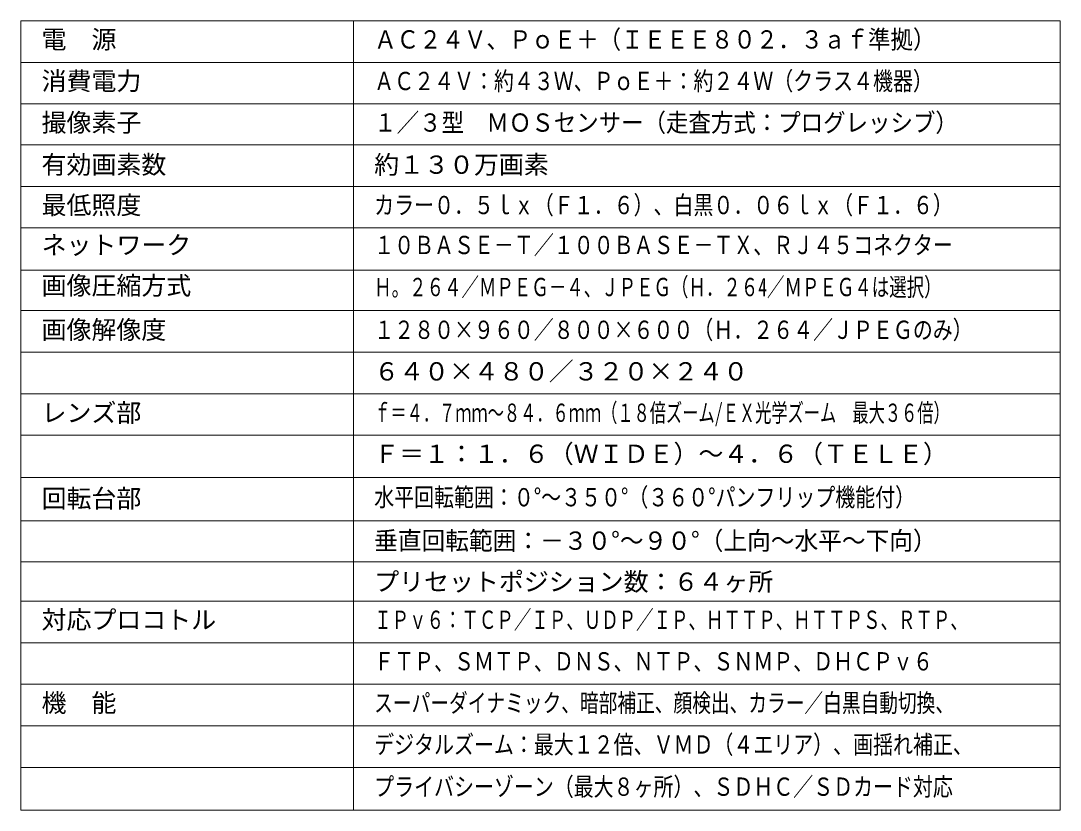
# Model space of a CAD drawing. Units: millimetres, scale not verified. Extents: x -62 to 63, y -117 to 117.
# Drawn here: x -62.5 to 62.5, y -116.7 to -21.7 of the extents above; entities that cross this region are included whole.
import ezdxf
from ezdxf.enums import TextEntityAlignment as Align

# ---------------------------------------------------------------- set-up
doc = ezdxf.new("R2010")
doc.units = ezdxf.units.MM
doc.header["$LTSCALE"] = 0.125
doc.layers.add('0-1_WAKU', color=1, linetype='Continuous', lineweight=18)
doc.layers.add('0-2_MOJI1', color=7, linetype='Continuous')
doc.styles.add('ＭＳ ゴシック', font='')
doc.styles.get('ＭＳ ゴシック').set_extended_font_data('MS Gothic')

msp = doc.modelspace()

# ---------------------------------------------------------------- linework, layer by layer
at = {"layer": '0-1_WAKU', "color": 4}
for p, q in [((-62.4994, -21.7458), (62.5006, -21.7458)), ((-62.4994, -21.7458), (-62.4994, -116.6858)), ((-22.4994, -21.7458), (-22.4994, -116.6858)), ((62.5006, -21.7458), (62.5006, -116.6858)), ((62.5006, -116.6858), (-62.4994, -116.6858))]:
    msp.add_line(p, q, dxfattribs=at)
at = {"layer": '0-1_WAKU'}
for p, q in [((-62.4994, -26.7458), (62.5006, -26.7458)), ((-62.4994, -31.7458), (62.5006, -31.7458)), ((-62.4994, -36.6743), (62.5006, -36.6743)), ((-62.4994, -41.6642), (62.5006, -41.6642)), ((-62.4994, -46.6642), (62.5006, -46.6642)), ((-62.4994, -51.7259), (62.5006, -51.7259)), ((-62.4994, -56.5927), (62.5006, -56.5927)), ((-62.4994, -61.5927), (62.5006, -61.5927)), ((-62.4994, -66.5927), (62.5006, -66.5927)), ((-62.4994, -71.5927), (62.5006, -71.5927)), ((-62.4994, -76.6715), (62.5006, -76.6715)), ((-62.4994, -81.8954), (62.5006, -81.8954)), ((-62.4994, -86.8291), (62.5006, -86.8291)), ((-62.4994, -91.5389), (62.5006, -91.5389)), ((-62.4994, -96.5389), (62.5006, -96.5389)), ((-62.4994, -101.5389), (62.5006, -101.5389)), ((-62.4994, -106.5389), (62.5006, -106.5389)), ((-62.4994, -111.5428), (62.5006, -111.5428))]:
    msp.add_line(p, q, dxfattribs=at)

# ---------------------------------------------------------------- texts
at = {"layer": '0-2_MOJI1', "style": 'ＭＳ ゴシック'}
for s, p in [('電\u3000源', (-59.9994, -25.7458)), ('消費電力', (-59.9994, -30.7458)), ('撮像素子', (-59.9994, -35.7458)), ('有効画素数', (-59.9994, -40.8075)), ('約１３０万画素', (-19.9994, -40.8075)), ('最低照度', (-59.9994, -45.6642)), ('ネットワーク', (-59.9994, -50.4692)), ('画像圧縮方式', (-59.9994, -55.3457)), ('画像解像度', (-59.9994, -60.6642)), ('６４０×４８０／３２０×２４０', (-19.9994, -65.6642)), ('レンズ部', (-59.9994, -70.6447)), ('Ｆ＝１：１．６（ＷＩＤＥ）～４．６（ＴＥＬＥ）', (-19.9994, -75.5732)), ('回転台部', (-59.9994, -80.9474)), ('プリセットポジション数：６４ヶ所', (-19.9994, -90.9599)), ('対応プロコトル', (-59.9994, -95.5389)), ('機\u3000能', (-59.9994, -105.5389))]:
    msp.add_text(s, height=2.199, dxfattribs=at).set_placement(p, align=Align.BOTTOM_LEFT)
for s, width, p in [('ＡＣ２４Ｖ、ＰｏＥ＋（ＩＥＥＥ８０２．３ａｆ準拠）', 0.9, (-19.9994, -25.7458)), ('ＡＣ２４Ｖ：約４３Ｗ、ＰｏＥ＋：約２４Ｗ（クラス４機器）', 0.8, (-19.9994, -30.7458)), ('１／３型\u3000ＭＯＳセンサー（走査方式：プログレッシブ）', 0.9, (-19.9994, -35.7458)), ('カラー０．５ｌｘ（Ｆ１．６）、白黒０．０６ｌｘ（Ｆ１．６）', 0.8, (-19.9994, -45.6642)), ('１０ＢＡＳＥ－Ｔ／１００ＢＡＳＥ－ＴＸ、ＲＪ４５コネクター', 0.8, (-19.9994, -50.4692)), ('Ｈ。２６４／ＭＰＥＧ－４、ＪＰＥＧ（Ｈ．２６4／ＭＰＥＧ４は選択）', 0.7, (-19.9994, -55.5241)), ('１２８０×９６０／８００×６００（Ｈ．２６４／ＪＰＥＧのみ）', 0.8, (-19.9994, -60.6642)), ('ｆ＝４．７ｍｍ～８４．６ｍｍ（１８倍ズーム/ＥＸ光学ズーム\u3000最大３６倍）', 0.65, (-19.9994, -70.6447)), ('水平回転範囲：０°～３５０°（３６０°パンフリップ機能付）', 0.8, (-19.9994, -80.8023)), ('垂直回転範囲：－３０°～９０°（上向～水平～下向）', 0.95, (-19.9994, -86.0262)), ('ＩＰｖ６：ＴＣＰ／ＩＰ、ＵＤＰ／ＩＰ、ＨＴＴＰ、ＨＴＴＰＳ、ＲＴＰ、', 0.7, (-19.9994, -95.5389)), ('ＦＴＰ、ＳＭＴＰ、ＤＮＳ、ＮＴＰ、ＳＮＭＰ、ＤＨＣＰｖ６', 0.8, (-19.9994, -100.5389)), ('スーパーダイナミック、暗部補正、顔検出、カラー／白黒自動切換、', 0.75, (-19.9994, -105.5389)), ('デジタルズーム：最大１２倍、ＶＭＤ（４エリア）、画揺れ補正、', 0.8, (-19.9994, -110.5439)), ('プライバシーゾーン（最大８ヶ所）、ＳＤＨＣ／ＳＤカード対応', 0.8, (-19.9994, -115.615))]:
    msp.add_text(s, height=2.199, dxfattribs=dict(at, width=width)).set_placement(p, align=Align.BOTTOM_LEFT)

doc.saveas('drawing.dxf')
